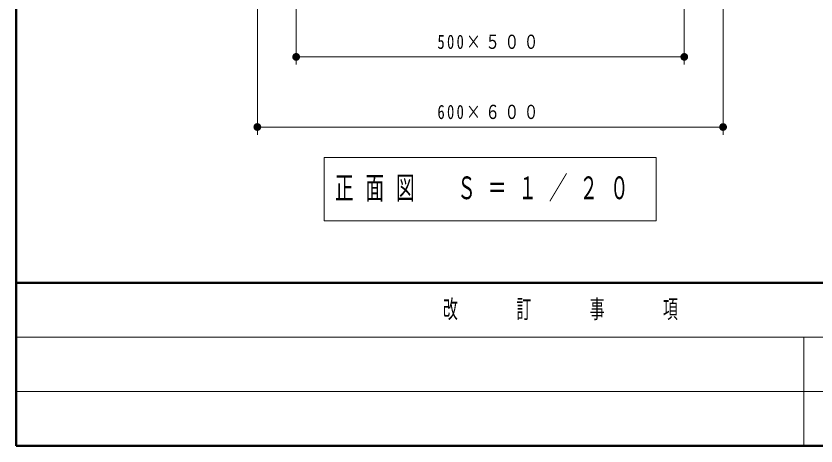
# Model space of a CAD drawing. Units: millimetres on the paper, with parts at other scales. Extents: x -385 to 0, y 0 to 267.
# Drawn here: x -385 to -281.9, y 0 to 55.4 of the extents above; entities that cross this region are included whole.
import ezdxf

# ---------------------------------------------------------------- set-up
doc = ezdxf.new("R2010")
doc.units = ezdxf.units.MM
doc.layers.add('LY_1', color=7, linetype='Continuous', lineweight=13)
doc.styles.add('ＭＳ ゴシック', font='')
doc.styles.get('ＭＳ ゴシック').set_extended_font_data('MS Gothic')

# ---------------------------------------------------------------- blocks, each defined once
blk = doc.blocks.new('filled_dot')
at = {"color": 0, "linetype": 'Continuous', "lineweight": -2, "const_width": 1.25}
blk.add_lwpolyline([(-0.625, 0, 1), (0.625, 0, 1)], format="xyb", close=True, dxfattribs=at)

msp = doc.modelspace()

# ---------------------------------------------------------------- linework, layer by layer
at = {"layer": 'LY_1', "lineweight": 50}
for p, q in [((-385, 267), (-385, 0)), ((-385, 21), (0, 21)), ((-385, 0), (0, 0))]:
    msp.add_line(p, q, dxfattribs=at)
at = {"layer": 'LY_1'}
for p, q in [((-348.907, 77.007), (-348.907, 49.1)), ((-298.907, 77.007), (-298.907, 49.1)), ((-353.907, 67.007), (-353.907, 40.072)), ((-293.907, 67.007), (-293.907, 40.072)), ((-298.907, 50.1), (-348.907, 50.1)), ((-293.907, 41.072), (-353.907, 41.072)), ((-345.307, 37.138), (-345.307, 29.005)), ((-302.507, 37.138), (-345.307, 37.138)), ((-302.507, 29.005), (-302.507, 37.138)), ((-345.307, 29.005), (-302.507, 29.005)), ((-385, 14), (-243.5, 14)), ((-283.5, 14), (-283.5, 0)), ((-385, 7), (-243.5, 7))]:
    msp.add_line(p, q, dxfattribs=at)

# ---------------------------------------------------------------- block references
at = {"layer": 'LY_1', "xscale": 0.4, "yscale": 0.4}
for p in [(-348.907, 50.1), (-353.907, 41.072)]:
    msp.add_blockref('filled_dot', p, dxfattribs=at)
at = {"layer": 'LY_1', "xscale": 0.4, "yscale": 0.4, "rotation": 180}
for p in [(-298.907, 50.1), (-293.907, 41.072)]:
    msp.add_blockref('filled_dot', p, dxfattribs=at)

# ---------------------------------------------------------------- texts
at = {"layer": 'LY_1', "style": 'ＭＳ ゴシック'}
for s, insert, char_height, attachment_point in [('\\T1.32;\\W0.75;500×５００', (-323.907, 51.1), 1.833, 8), ('\\T1.32;\\W0.75;600×６００', (-323.907, 42.072), 1.833, 8), ('\\T1.64;\\W0.6;正面図\u3000Ｓ＝１／２０', (-343.907, 33.072), 2.933, 4)]:
    msp.add_mtext(s, dxfattribs=dict(at, insert=insert, char_height=char_height, attachment_point=attachment_point))
at = {"layer": 'LY_1', "color": 4, "insert": (-314.25, 17.5), "char_height": 2.346, "attachment_point": 5, "style": 'ＭＳ ゴシック'}
msp.add_mtext('\\T1.64;\\W0.6;改\u3000\u3000訂\u3000\u3000事\u3000\u3000項', dxfattribs=at)

doc.saveas('drawing.dxf')
